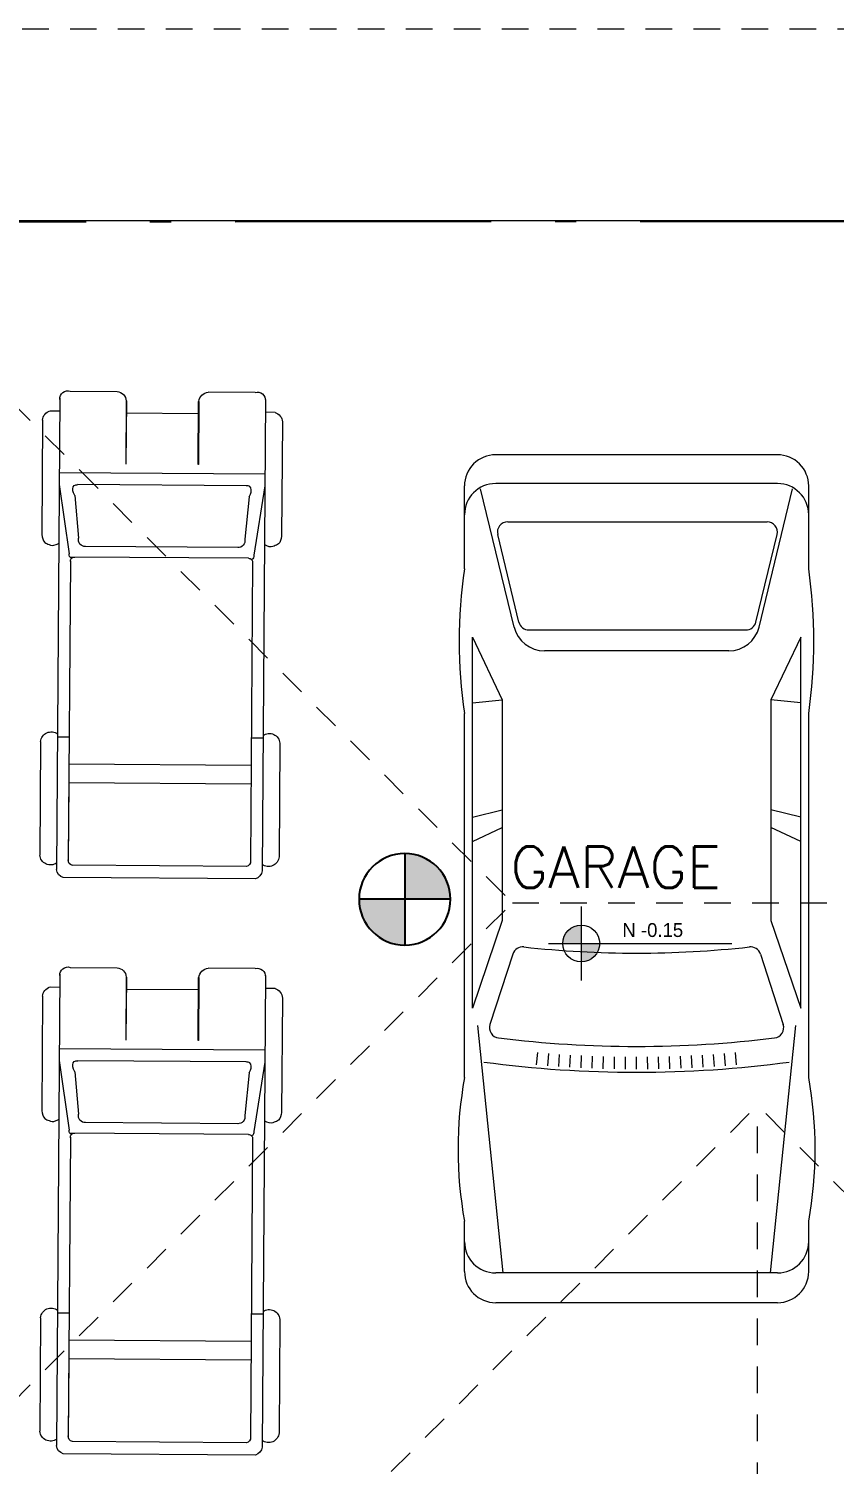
# Model space of a CAD drawing. Header units: metres. Extents: x 14 to 2416, y -346 to 476.
# Drawn here: x 28.88 to 32.66, y -142.32 to -135.58 of the extents above; entities that cross this region are included whole.
import ezdxf

# ---------------------------------------------------------------- set-up
doc = ezdxf.new("R2010")
doc.units = ezdxf.units.M
for name, pattern in [('0', [0]), ('ACAD_ISO10W100', [18, 12, -3, 0, -3]), ('Dash Style-2', [0.694425, 0.48607, -0.208355]), ('HIDDEN2', [0.1875, 0.125, -0.0625])]:
    doc.linetypes.add(name, pattern=pattern)
doc.layers.get('0').update_dxf_attribs({"linetype": '0', "lineweight": 20})
for name, color, linetype, lineweight in [('02_mobiliario', 250, 'Continuous', 5), ('A-ANNO-TEXT', 20, 'Continuous', 13), ('baños', 251, 'Continuous', 0), ('E Tuberia Emp Piso', 24, 'Dash Style-2', 40), ('MOBILIARIOS', 252, 'Continuous', 0), ('piso', 253, 'Continuous', 0), ('textos', 7, 'Continuous', 0)]:
    doc.layers.add(name, color=color, linetype=linetype, lineweight=lineweight)
doc.layers.add('hatch piso', color=253, linetype='Continuous', lineweight=0, transparency=0.7)
doc.layers.add('MAVA Luminarias', color=1, linetype='Continuous')
doc.layers.add('SOLAR', color=7, linetype='ACAD_ISO10W100', lineweight=9, true_color=0xff1414)
doc.layers.add('Techos 1', color=7, linetype='HIDDEN2', lineweight=9, true_color=0x42391a)
doc.styles.add('ESC100-2mm', font='arial.ttf', dxfattribs={"height": 0.15})
doc.styles.get("Standard").update_dxf_attribs({"font": 'arial.ttf', "height": 0.1875})

# ---------------------------------------------------------------- blocks, each defined once
blk = doc.blocks.new('PL BASE 1N NASAS 09')
at = {"layer": 'textos', "transparency": 33554534}
h = blk.add_hatch(color=256, dxfattribs=at)
h.dxf.hatch_style = 1
h.paths.add_polyline_path([(-118.9079, -38.5541, 0.414214), (-118.9944, -38.6407), (-118.9079, -38.6407)])
h.paths.add_polyline_path([(-118.8213, -38.6407), (-118.9079, -38.6407), (-118.9079, -38.7272, 0.414214)])
at = {"layer": 'piso'}
blk.add_line((-121.9011, -35.2497), (-114.9611, -35.2497), dxfattribs=at)
at = {"layer": 'Techos 1'}
for p, q in [((-123.3311, -34.3497), (-113.5311, -34.3497)), ((-123.3311, -34.3497), (-119.2311, -38.4497)), ((-123.3311, -42.5497), (-119.2311, -38.4497)), ((-119.2311, -38.4497), (-117.6311, -38.4497)), ((-121.2311, -42.5497), (-118.0811, -39.3997)), ((-118.0811, -51.0997), (-118.0811, -39.3997)), ((-114.9311, -42.5497), (-118.0811, -39.3997))]:
    blk.add_line(p, q, dxfattribs=at)
at = {"layer": 'textos'}
for p, q in [((-118.9079, -38.4667), (-118.9079, -38.8146)), ((-119.0617, -38.6407), (-118.2008, -38.6407))]:
    blk.add_line(p, q, dxfattribs=at)
blk.add_circle((-118.9079, -38.6407), 0.0865, dxfattribs=at)
at = {"layer": 'textos', "insert": (-119.3734, -38.3805), "char_height": 0.195, "width": 3.404877, "attachment_point": 7}
blk.add_mtext('{\\Fromans|c0; GARAGE}', dxfattribs=at)
at = {"layer": 'textos', "insert": (-118.7149, -38.5453), "char_height": 0.065, "attachment_point": 1, "style": 'ESC100-2mm'}
blk.add_mtext_dynamic_manual_height_columns('{\\Ftxt|c0;N -0.15}', width=2.216942, gutter_width=0.5, heights=[0], dxfattribs=at)
blk = doc.blocks.new('carro1')
at = {"layer": 'MOBILIARIOS'}
for p, q in [((-0.3195, 1.577), (-0.7087, 1.577)), ((-0.3195, 1.577), (-0.7087, 1.577)), ((2.066, 1.577), (0.3591, 1.577)), ((2.066, 1.577), (0.3591, 1.577)), ((2.9764, 1.577), (2.7405, 1.577)), ((2.9764, 1.577), (2.7405, 1.577)), ((-0.047, 1.3442), (-0.6952, 1.5015)), ((-0.047, 1.3442), (-0.6952, 1.5015)), ((0, 1.5395), (0.2941, 1.4)), ((1.7417, 1.5395), (0, 1.5395)), ((1.7417, 1.5395), (0, 1.5395)), ((0, 1.5395), (0.2941, 1.4)), ((0.3093, 1.5395), (0.2941, 1.4)), ((0.3093, 1.5395), (0.2941, 1.4)), ((0.845, 1.5395), (0.8104, 1.4)), ((0.845, 1.5395), (0.8104, 1.4)), ((0.9588, 1.5395), (0.8933, 1.4)), ((0.9588, 1.5395), (0.8933, 1.4)), ((1.3304, 1.4), (1.7417, 1.5395)), ((1.3304, 1.4), (1.7417, 1.5395)), ((1.8223, 1.5157), (2.9825, 1.3968)), ((1.8223, 1.5157), (2.9825, 1.3968)), ((-0.855, 1.4307), (-0.855, 0.1088)), ((-0.855, 1.4307), (-0.855, 0.1088)), ((-0.72, 1.4307), (-0.72, 0.1088)), ((-0.72, 1.4307), (-0.72, 0.1088)), ((-0.0704, 1.3295), (-0.4803, 1.4289)), ((-0.0704, 1.3295), (-0.4803, 1.4289)), ((1.4872, 1.3505), (1.8172, 1.4575)), ((1.4872, 1.3505), (1.8172, 1.4575)), ((2.9825, 1.4307), (2.9825, 0.1088)), ((2.9825, 1.4307), (2.9825, 0.1088)), ((3.1227, 1.4307), (3.1227, 0.1088)), ((3.1227, 1.4307), (3.1227, 0.1088)), ((-0.5405, 0.1655), (-0.5405, 1.3816)), ((-0.5405, 0.1655), (-0.5405, 1.3816)), ((0.2941, 1.4), (1.3304, 1.4)), ((0.2941, 1.4), (1.3304, 1.4)), ((-0.0332, 0.2651), (-0.0332, 1.282)), ((-0.0332, 0.2651), (-0.0332, 1.282)), ((2.0065, 1.2385), (1.9496, 1.2336)), ((2.0065, 1.2385), (1.9496, 1.2336)), ((0.0647, 1.2021), (0.0647, 0.3374)), ((0.0647, 1.2021), (0.0647, 0.3374)), ((2.0108, 1.1866), (1.9538, 1.1821)), ((2.0108, 1.1866), (1.9538, 1.1821)), ((2.0147, 1.1345), (1.9575, 1.1306)), ((2.0147, 1.1345), (1.9575, 1.1306)), ((2.018, 1.0826), (1.9608, 1.0792)), ((2.018, 1.0826), (1.9608, 1.0792)), ((2.0206, 1.0305), (1.9636, 1.0277)), ((2.0206, 1.0305), (1.9636, 1.0277)), ((2.023, 0.9784), (1.9659, 0.9762)), ((2.023, 0.9784), (1.9659, 0.9762)), ((2.0248, 0.9262), (1.9677, 0.9245)), ((2.0248, 0.9262), (1.9677, 0.9245)), ((2.026, 0.8741), (1.9688, 0.8729)), ((2.026, 0.8741), (1.9688, 0.8729)), ((2.0267, 0.8218), (1.9696, 0.8214)), ((2.0267, 0.8218), (1.9696, 0.8214)), ((2.027, 0.7697), (1.9699, 0.7697)), ((2.027, 0.7697), (1.9699, 0.7697)), ((2.0267, 0.7176), (1.9696, 0.7181)), ((2.0267, 0.7176), (1.9696, 0.7181)), ((2.0248, 0.6133), (1.9677, 0.615)), ((2.0248, 0.6133), (1.9677, 0.615)), ((2.026, 0.6654), (1.9688, 0.6666)), ((2.026, 0.6654), (1.9688, 0.6666)), ((2.023, 0.5611), (1.9659, 0.5633)), ((2.023, 0.5611), (1.9659, 0.5633)), ((2.0206, 0.509), (1.9636, 0.5118)), ((2.0206, 0.509), (1.9636, 0.5118)), ((2.0147, 0.405), (1.9575, 0.4088)), ((2.0147, 0.405), (1.9575, 0.4088)), ((2.018, 0.4569), (1.9608, 0.4603)), ((2.018, 0.4569), (1.9608, 0.4603)), ((2.0108, 0.3529), (1.9538, 0.3573)), ((2.0108, 0.3529), (1.9538, 0.3573)), ((2.0065, 0.3009), (1.9496, 0.3058)), ((2.0065, 0.3009), (1.9496, 0.3058)), ((-0.0704, 0.2176), (-0.4803, 0.1182)), ((-0.0704, 0.2176), (-0.4803, 0.1182)), ((-0.047, 0.1953), (-0.6952, 0.038)), ((-0.047, 0.1953), (-0.6952, 0.038)), ((0, 0), (0.2941, 0.1395)), ((0, 0), (0.2941, 0.1395)), ((0.3093, 0), (0.2941, 0.1395)), ((0.2941, 0.1395), (1.3304, 0.1395)), ((0.3093, 0), (0.2941, 0.1395)), ((0.2941, 0.1395), (1.3304, 0.1395)), ((0.845, 0), (0.8104, 0.1395)), ((0.845, 0), (0.8104, 0.1395)), ((0.9588, 0), (0.8933, 0.1395)), ((0.9588, 0), (0.8933, 0.1395)), ((1.3304, 0.1395), (1.7417, 0)), ((1.3304, 0.1395), (1.7417, 0)), ((1.4872, 0.189), (1.8172, 0.082)), ((1.4872, 0.189), (1.8172, 0.082)), ((1.8223, 0.0238), (2.9825, 0.1427)), ((1.8223, 0.0238), (2.9825, 0.1427)), ((1.7417, 0), (0, 0)), ((1.7417, 0), (0, 0)), ((-0.3195, -0.0375), (-0.7087, -0.0375)), ((-0.3195, -0.0375), (-0.7087, -0.0375)), ((2.066, -0.0375), (0.3591, -0.0375)), ((2.066, -0.0375), (0.3591, -0.0375)), ((2.9764, -0.0375), (2.7405, -0.0375)), ((2.9764, -0.0375), (2.7405, -0.0375))]:
    blk.add_line(p, q, dxfattribs=at)
for centre, radius, start, end in [((-0.7089, 1.4309), 0.1461, 89.91745, 180.08243), ((-0.7089, 1.4309), 0.1461, 89.91745, 180.08243), ((-0.5737, 1.4306), 0.1463, 90.01715, 179.98288), ((-0.5737, 1.4306), 0.1463, 90.01715, 179.98288), ((0.0198, -0.727), 2.3288, 81.62164, 98.37836), ((0.0198, -0.727), 2.3288, 81.62164, 98.37836), ((2.4033, -0.2902), 1.8974, 79.76163, 100.23837), ((2.4033, -0.2902), 1.8974, 79.76163, 100.23837), ((2.8362, 1.4306), 0.1463, 0.0171, 89.98291), ((2.8362, 1.4306), 0.1463, 0.0171, 89.98291), ((2.9764, 1.4306), 0.1463, 0.0171, 89.98291), ((2.9764, 1.4306), 0.1463, 0.0171, 89.98291), ((-3.3503, 0.7697), 5.3917, 352.36711, 7.63289), ((-3.3503, 0.7697), 5.3917, 352.36711, 7.63289), ((-0.4918, 1.3815), 0.0488, 76.36609, 179.91083), ((-0.4918, 1.3815), 0.0488, 76.36609, 179.91083), ((1.8324, 1.4112), 0.0487, 6.83565, 108.16986), ((1.8324, 1.4112), 0.0487, 6.83565, 108.16986), ((-3.4107, 0.7697), 5.3309, 353.02615, 6.97385), ((-3.4107, 0.7697), 5.3309, 353.02615, 6.97385), ((1.5025, 1.3039), 0.049, 108.10553, 185.97443), ((1.5025, 1.3039), 0.049, 108.10553, 185.97443), ((-0.082, 1.2821), 0.0488, 359.91098, 76.26071), ((-0.082, 1.2821), 0.0488, 359.91098, 76.26071), ((-0.0817, 1.202), 0.1464, 0.04437, 76.31775), ((-0.0817, 1.202), 0.1464, 0.04437, 76.31775), ((-3.3795, 0.7697), 4.8621, 353.75282, 6.24718), ((-3.3795, 0.7697), 4.8621, 353.75282, 6.24718), ((-0.0817, 0.3375), 0.1464, 283.68224, 359.95563), ((-0.0817, 0.3375), 0.1464, 283.68224, 359.95563), ((-0.082, 0.265), 0.0488, 283.73933, 0.08914), ((-0.082, 0.265), 0.0488, 283.73933, 0.08914), ((1.5025, 0.2356), 0.049, 174.02557, 251.89446), ((1.5025, 0.2356), 0.049, 174.02557, 251.89446), ((-0.4918, 0.1656), 0.0488, 180.08906, 283.63393), ((-0.4918, 0.1656), 0.0488, 180.08906, 283.63393), ((-0.7089, 0.1086), 0.1461, 179.91757, 270.08254), ((-0.7089, 0.1086), 0.1461, 179.91757, 270.08254), ((-0.5737, 0.1088), 0.1463, 180.01713, 269.98285), ((-0.5737, 0.1088), 0.1463, 180.01713, 269.98285), ((1.8324, 0.1283), 0.0487, 251.83015, 353.16435), ((1.8324, 0.1283), 0.0487, 251.83015, 353.16435), ((2.8362, 0.1088), 0.1463, 270.0171, 359.9829), ((2.8362, 0.1088), 0.1463, 270.0171, 359.9829), ((2.9764, 0.1088), 0.1463, 270.0171, 359.9829), ((2.9764, 0.1088), 0.1463, 270.0171, 359.9829), ((0.0198, 2.2664), 2.3288, 261.62164, 278.37837), ((0.0198, 2.2664), 2.3288, 261.62164, 278.37837), ((2.4033, 1.8296), 1.8974, 259.76163, 280.23837), ((2.4033, 1.8296), 1.8974, 259.76163, 280.23837)]:
    blk.add_arc(centre, radius, start, end, dxfattribs=at)
blk = doc.blocks.new('carritogolf')
at = {"layer": 'MOBILIARIOS', "linetype": 'Continuous'}
for p, q in [((0.8708, 1.8218), (-0.0304, 1.8155)), ((-0.046, -0.4341), (-0.0614, 1.7772)), ((0.8286, 1.7635), (0.0127, 1.7578)), ((0.9178, -0.4274), (0.9024, 1.7839)), ((-0.1365, 1.1773), (-0.1402, 1.71)), ((0.0031, 0.3297), (-0.0066, 1.7372)), ((-0.0041, 1.3704), (-0.0066, 1.7372)), ((0.858, 0.3357), (0.8482, 1.7431)), ((0.9858, 1.1851), (0.9821, 1.7178)), ((0.8508, 1.3764), (-0.0041, 1.3704)), ((0.8514, 1.2891), (-0.0035, 1.2831)), ((-0.0571, 1.1547), (-0.0026, 1.1551)), ((0.9068, 1.1614), (0.8523, 1.161)), ((-0.0488, -0.0286), (-0.0023, 0.297)), ((0.8393, 0.3177), (0.001, 0.3119)), ((0.915, -0.0219), (0.8639, 0.3031)), ((-0.1274, -0.3303), (-0.1312, 0.2063)), ((0.0235, 0.0232), (0.0419, 0.223)), ((0.7923, 0.2671), (0.0698, 0.2621)), ((0.8419, 0.0289), (0.8208, 0.2284)), ((0.9978, -0.3225), (0.9941, 0.2142)), ((0.8274, -0.0225), (0.0388, -0.028)), ((0.9154, -0.077), (-0.0485, -0.0837)), ((-0.0924, -0.3744), (-0.0464, -0.374)), ((0.604, -0.3602), (0.2647, -0.3626)), ((0.9634, -0.367), (0.9174, -0.3673)), ((0.0027, -0.4662), (0.2225, -0.4647)), ((0.8695, -0.4602), (0.6498, -0.4617))]:
    blk.add_line(p, q, dxfattribs=at)
for points in [[(0.2631, -0.1256), (0.2651, -0.1255), (0.2672, -0.4207), (0.2651, -0.4207)], [(0.6045, -0.1232), (0.6024, -0.1232), (0.6044, -0.4183), (0.6065, -0.4183)]]:
    blk.add_lwpolyline(points, close=True, dxfattribs=at)
for centre, radius, start, end in [((0.8596, 1.7803), 0.043, 4.78762, 74.78456), ((-0.0904, 1.7061), 0.0499, 54.13094, 175.53097), ((-0.0185, 1.7742), 0.043, 106.01267, 176.0096), ((0.0167, 1.7347), 0.0235, 99.8611, 186.93711), ((0.8249, 1.7403), 0.0235, 353.86012, 80.93612), ((0.9324, 1.7132), 0.0499, 5.26625, 126.66628), ((-0.0868, 1.1818), 0.0499, 185.26625, 306.66628), ((0.9361, 1.189), 0.0499, 234.13094, 355.53097), ((0.8385, 0.3373), 0.0196, 268.68238, 5.43525), ((0.0165, 0.3007), 0.0192, 114.75349, 190.88841), ((0.0226, 0.3316), 0.0196, 175.36198, 272.11485), ((0.8451, 0.3064), 0.0192, 349.90882, 66.04373), ((0.0721, 0.2309), 0.0313, 86.5993, 194.63218), ((0.7904, 0.2359), 0.0313, 346.16504, 94.19793), ((-0.0764, -0.3257), 0.0513, 185.16806, 251.74396), ((0.9467, -0.3185), 0.0513, 289.05326, 355.62917), ((-0.0087, -0.4305), 0.0375, 175.25565, 287.69393), ((0.2174, -0.4171), 0.0479, 276.14207, 355.6637), ((0.6542, -0.414), 0.0479, 185.13353, 264.65515), ((0.8804, -0.4243), 0.0375, 253.10329, 5.54158)]:
    blk.add_arc(centre, radius, start, end, dxfattribs=at)
for points in [[(-0.1312, 0.2063), (-0.1286, 0.2203), (-0.1247, 0.2421), (-0.0914, 0.2549), (-0.0785, 0.2604), (-0.0531, 0.2483), (-0.0508, 0.2466)], [(0.9941, 0.2142), (0.9913, 0.2281), (0.9871, 0.2499), (0.9536, 0.2622), (0.9407, 0.2675), (0.9154, 0.255), (0.9131, 0.2533)]]:
    blk.add_open_spline(points, degree=3, knots=[0, 0, 0, 0, 0.0431757, 0.0672409, 0.1048601, 0.1145034, 0.1145034, 0.1145034, 0.1145034], dxfattribs=at)
for points in [[(0.0235, 0.0232), (0.0173, 0.0108), (0.0213, -0.0244), (0.0388, -0.028)], [(0.8419, 0.0289), (0.8483, 0.0166), (0.8448, -0.0187), (0.8274, -0.0225)]]:
    blk.add_spline(points, degree=3, dxfattribs=at)
blk = doc.blocks.new('PL MUEBLES 1N NASAS 09')
at = {"layer": 'hatch piso'}
h = blk.add_hatch(dxfattribs=at)
h.set_pattern_fill('AR-BRSTD', color=256, scale=0.002, angle=-90)
h.set_pattern_definition([(270, (-8.74588, 232.01007), (0.1354836, -2e-17), []), (0, (-8.74588, 232.01007), (0.1354836, 0.2032), [0.1354836, -0.1354836])])
edge = h.paths.add_edge_path()
edge.add_line((62.3305, 47.1481), (63.2305, 47.1481))
edge.add_line((63.2305, 47.1481), (63.2305, 48.4481))
edge.add_line((63.2305, 48.4481), (56.5331, 48.4481))
edge.add_line((56.5331, 48.4481), (56.5331, 48.2731))
edge.add_line((56.5331, 48.2731), (56.3831, 48.2731))
edge.add_line((56.3831, 48.2731), (56.3831, 48.4536))
edge.add_line((56.3831, 48.4536), (54.5879, 48.4536))
edge.add_line((54.5879, 48.4536), (54.5879, 46.9481))
edge.add_line((54.5879, 46.9481), (55.8257, 46.9481))
edge.add_arc((55.8755, 46.9973), 0.07, 180, 224.67274, ccw=False)
edge.add_line((55.8055, 46.9973), (55.8055, 47.1073))
edge.add_arc((55.8755, 47.1073), 0.07, 90, 180, ccw=False)
edge.add_line((55.8755, 47.1773), (55.9855, 47.1773))
edge.add_arc((55.9855, 47.1073), 0.07, 0, 90, ccw=False)
edge.add_line((56.0555, 47.1073), (56.0555, 46.9973))
edge.add_arc((55.9855, 46.9973), 0.07, -44.67274, 0, ccw=False)
edge.add_line((56.0353, 46.9481), (59.0257, 46.9481))
edge.add_arc((59.0755, 46.9973), 0.07, 180, 224.67276, ccw=False)
edge.add_line((59.0055, 46.9973), (59.0055, 47.1073))
edge.add_arc((59.0755, 47.1073), 0.07, 90, 180, ccw=False)
edge.add_line((59.0755, 47.1773), (59.1855, 47.1773))
edge.add_arc((59.1855, 47.1073), 0.07, 0, 90, ccw=False)
edge.add_line((59.2555, 47.1073), (59.2555, 46.9973))
edge.add_arc((59.1855, 46.9973), 0.07, -90, 0, ccw=False)
edge.add_line((59.1855, 46.9273), (59.0755, 46.9273))
edge.add_arc((59.0755, 46.9973), 0.07, 229.9948, 270, ccw=False)
edge.add_line((59.0305, 46.9437), (59.0305, 44.972))
edge.add_arc((59.0755, 44.9184), 0.07, 90, 130.0052, ccw=False)
edge.add_line((59.0755, 44.9884), (59.1855, 44.9884))
edge.add_arc((59.1855, 44.9184), 0.07, 0, 90, ccw=False)
edge.add_line((59.2555, 44.9184), (59.2555, 44.8084))
edge.add_arc((59.1855, 44.8084), 0.07, -90, 0, ccw=False)
edge.add_line((59.1855, 44.7384), (59.0755, 44.7384))
edge.add_arc((59.0755, 44.8084), 0.07, 229.9948, 270, ccw=False)
edge.add_line((59.0305, 44.7548), (59.0305, 41.172))
edge.add_arc((59.0755, 41.1184), 0.07, 90, 130.0052, ccw=False)
edge.add_line((59.0755, 41.1884), (59.1855, 41.1884))
edge.add_arc((59.1855, 41.1184), 0.07, 0, 90, ccw=False)
edge.add_line((59.2555, 41.1184), (59.2555, 41.0084))
edge.add_arc((59.1855, 41.0084), 0.07, -90, 0, ccw=False)
edge.add_line((59.1855, 40.9384), (59.0755, 40.9384))
edge.add_arc((59.0755, 41.0084), 0.07, 180, 270, ccw=False)
edge.add_line((59.0055, 41.0084), (59.0055, 41.1184))
edge.add_arc((59.0755, 41.1184), 0.07, 149.84805, 180, ccw=False)
edge.add_line((59.0149, 41.1535), (56.0391, 41.1535))
edge.add_arc((55.9855, 41.1085), 0.07, 0, 40.0052, ccw=False)
edge.add_line((56.0555, 41.1085), (56.0555, 40.9985))
edge.add_arc((55.9855, 40.9985), 0.07, -90, 0, ccw=False)
edge.add_line((55.9855, 40.9285), (55.8755, 40.9285))
edge.add_arc((55.8755, 40.9985), 0.07, 180, 270, ccw=False)
edge.add_line((55.8055, 40.9985), (55.8055, 41.1085))
edge.add_arc((55.8755, 41.1085), 0.07, 139.9948, 180, ccw=False)
edge.add_line((55.8219, 41.1535), (50.4363, 41.1535))
edge.add_arc((50.3827, 41.1085), 0.07, 0, 40.0052, ccw=False)
edge.add_line((50.4527, 41.1085), (50.4527, 40.9985))
edge.add_arc((50.3827, 40.9985), 0.07, -90, 0, ccw=False)
edge.add_line((50.3827, 40.9285), (50.2727, 40.9285))
edge.add_arc((50.2727, 40.9985), 0.07, 180, 270, ccw=False)
edge.add_line((50.2027, 40.9985), (50.2027, 41.1085))
edge.add_arc((50.2727, 41.1085), 0.07, 139.9948, 180, ccw=False)
edge.add_line((50.2191, 41.1535), (46.4305, 41.1535))
edge.add_line((46.4305, 41.1535), (46.4305, 40.9535))
edge.add_line((46.4305, 40.9535), (44.3305, 40.9535))
edge.add_line((44.3305, 40.9535), (44.3305, 39.3536))
edge.add_line((44.3305, 39.3536), (47.8305, 39.3536))
edge.add_line((47.8305, 39.3536), (47.8305, 38.9536))
edge.add_line((47.8305, 38.9536), (62.3305, 38.9536))
edge.add_line((62.3305, 38.9536), (62.3305, 47.1481))
at = {"layer": '02_mobiliario', "xscale": -1, "rotation": 180}
for p in [(40.954, 51.6869), (40.954, 48.9843)]:
    blk.add_blockref('carritogolf', p, dxfattribs=at)
at = {"layer": '02_mobiliario', "rotation": 270}
blk.add_blockref('carro1', (42.8435, 51), dxfattribs=at)
at = {"layer": 'baños'}
blk.add_blockref('PL BASE 1N NASAS 09', (162.2615, 88.2033), dxfattribs=at)
blk = doc.blocks.new('A$Cbef68299')
blk.add_blockref('PL MUEBLES 1N NASAS 09', (-30.7659, -32.0535))
blk = doc.blocks.new('A$Cc5be7df0')
at = {"layer": 'SOLAR', "ltscale": 0.1}
blk.add_lwpolyline([(50.6493, 18.241), (12.7705, 18.2411), (13.2139, 38.2316), (50.9852, 38.2377)], close=True, dxfattribs=at)
at = {"layer": 'A-ANNO-TEXT'}
blk.add_blockref('A$Cbef68299', (4.1493, 17.337), dxfattribs=at)
blk = doc.blocks.new('lum decorativa')
at = {"layer": 'MAVA Luminarias', "ltscale": 0.3, "transparency": 33554687}
h = blk.add_hatch(color=82, dxfattribs=at)
h.paths.add_polyline_path([(513802.9376, 2035251.3382, 0.414214), (513802.8639, 2035251.2646), (513802.9376, 2035251.2646)])
h.paths.add_polyline_path([(513802.9376, 2035251.1909, 0.414214), (513803.0112, 2035251.2646), (513802.9376, 2035251.2646)])
at = {"layer": 'MAVA Luminarias', "color": 82, "ltscale": 0.3, "transparency": 33554687}
for p, q in [((513802.9376, 2035251.3382), (513802.9376, 2035251.1909)), ((513802.8639, 2035251.2646), (513803.0112, 2035251.2646))]:
    blk.add_line(p, q, dxfattribs=at)
blk.add_circle((513802.9376, 2035251.2646), 0.0737, dxfattribs=at)

msp = doc.modelspace()

# ---------------------------------------------------------------- linework, layer by layer
at = {"layer": 'E Tuberia Emp Piso', "ltscale": 0.5}
msp.add_arc((28.6252, -138.8178), 6.9095, 296.48482, 350.129, dxfattribs=at)

# ---------------------------------------------------------------- block references
at = {"layer": 'A-ANNO-TEXT'}
msp.add_blockref('A$Cc5be7df0', (14.7377, -174.7201), dxfattribs=at)
msp.add_blockref('A$Cc5be7df0', (14.7377, -174.7201), dxfattribs=at)
at = {"layer": 'MAVA Luminarias', "color": 82, "xscale": -2.91286913078865, "yscale": 2.91286913078865, "zscale": 2.91286913078865}
msp.add_blockref('lum decorativa', (1496671.3632, -5928560.2489), dxfattribs=at)
msp.add_blockref('lum decorativa', (1496671.3632, -5928560.2489), dxfattribs=at)

doc.saveas('drawing.dxf')
